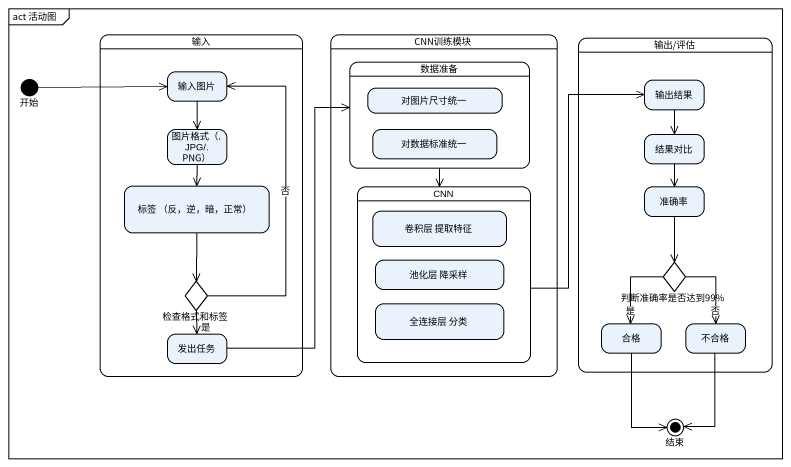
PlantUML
@startuml
mainframe act 活动图
hide empty description
state 输入 {
  state 输入图片
  state "图片格式（.JPG/.PNG）" as 图片格式_JPG_PNG
  state "标签 （反，逆，暗，正常）" as 标签_反_逆_暗_正常
  state 检查格式和标签 <<choice>>
  state 发出任务
}
state CNN训练模块 {
  state 数据准备 {
    state 对图片尺寸统一
    state 对数据标准统一
  }
  state CNN {
    state "卷积层 提取特征" as 卷积层_提取特征
    state "池化层 降采样" as 池化层_降采样
    state "全连接层 分类" as 全连接层_分类
  }
}
state "输出/评估" as 输出_评估 {
  state 输出结果
  state 结果对比
  state 准确率
  state "判断准确率是否达到99%" as 判断准确率是否达到99 <<choice>>
  state 合格
  state 不合格
}
state 开始 <<start>>
state 结束 <<end>>
数据准备 --> CNN
开始 -right-> 输入图片
输入图片 --> 图片格式_JPG_PNG
输出结果 --> 结果对比
图片格式_JPG_PNG --> 标签_反_逆_暗_正常
结果对比 --> 准确率
标签_反_逆_暗_正常 --> 检查格式和标签
CNN -up-> 输出结果
准确率 --> 判断准确率是否达到99
检查格式和标签 -up-> 输入图片 : 否
检查格式和标签 --> 发出任务 : 是
判断准确率是否达到99 --> 合格 : 是
判断准确率是否达到99 --> 不合格 : 否
发出任务 -up-> 数据准备
合格 --> 结束
不合格 --> 结束
@enduml
